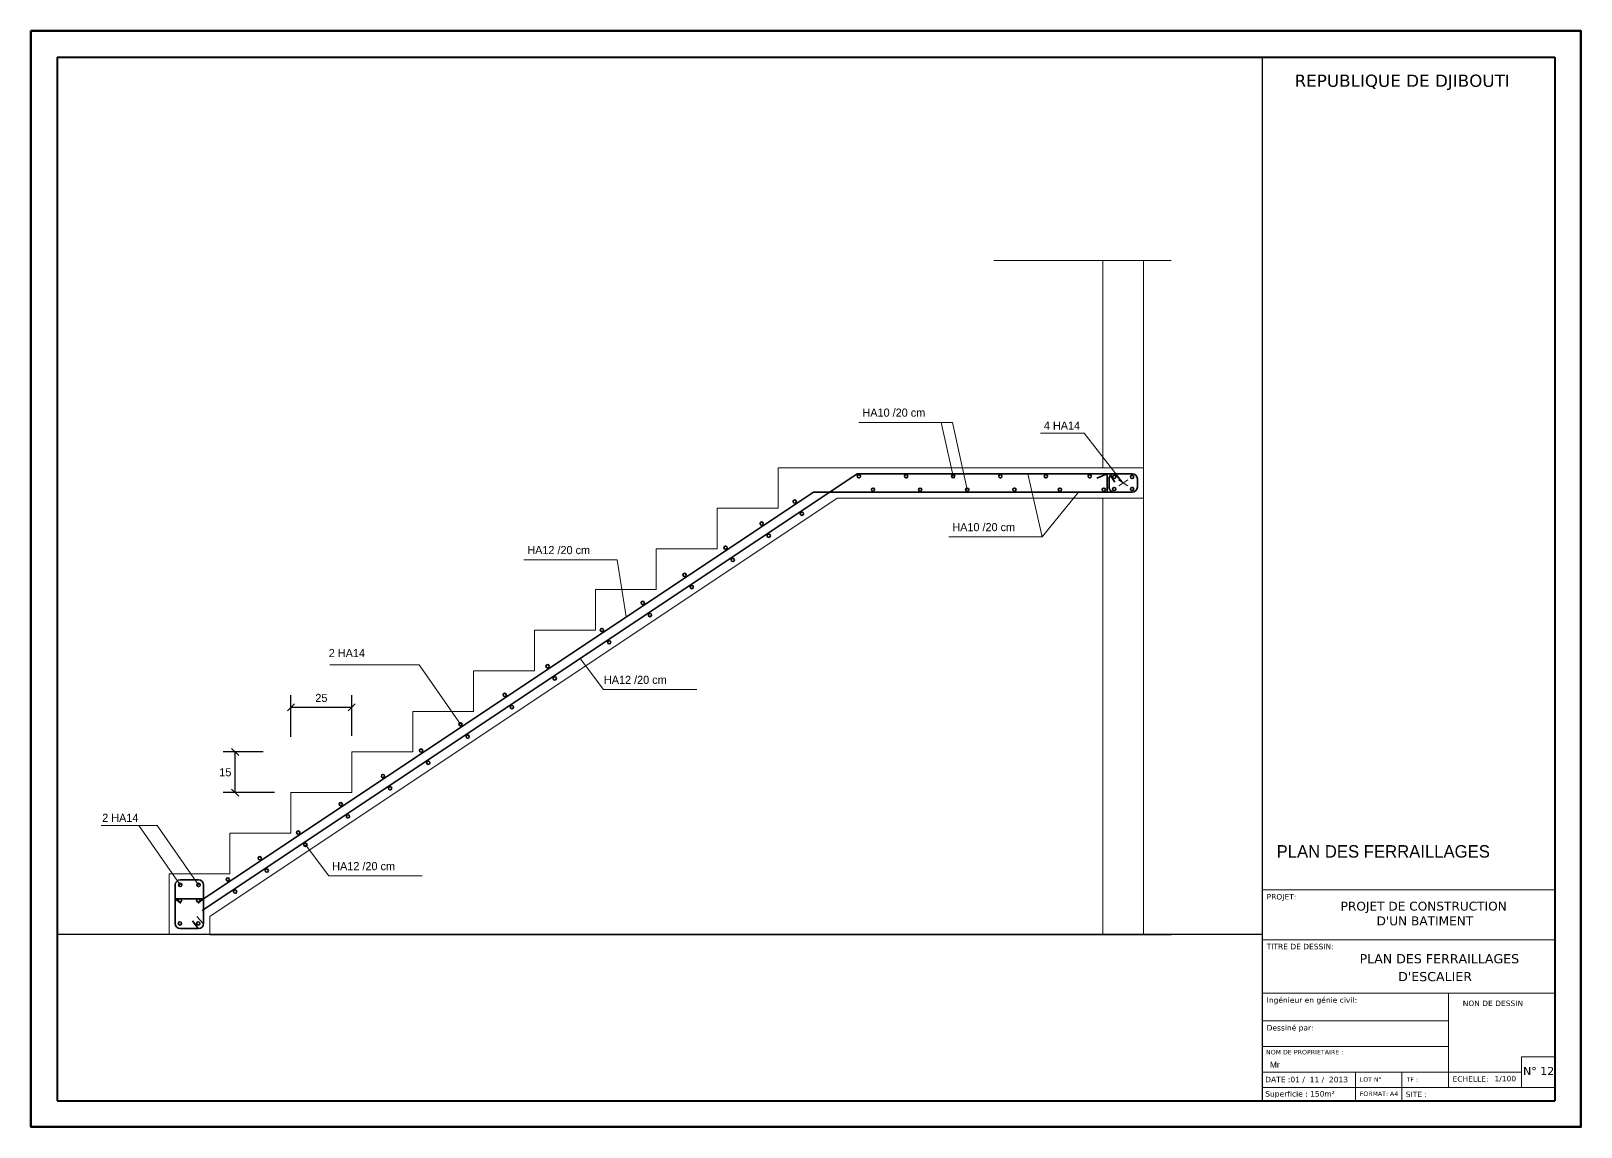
# Model space of a CAD drawing. Extents: x -110 to 3211, y -163 to 893.
# Drawn here: x 485.93 to 500.78, y -6.96 to 3.54 of the extents above; entities that cross this region are included whole.
import ezdxf

# ---------------------------------------------------------------- set-up
doc = ezdxf.new("R2010")
doc.units = 0
doc.header["$LTSCALE"] = 0.8
doc.header["$MEASUREMENT"] = 0
doc.layers.get('0').update_dxf_attribs({"color": 5, "linetype": 'CONTINUOUS'})
doc.layers.add('COMBLDG', color=7, linetype='CONTINUOUS')
doc.layers.add('Cotation', color=11, linetype='CONTINUOUS')
for name, color, linetype, lineweight in [('DET -FER', 7, 'CONTINUOUS', 13), ('DETAIL', 1, 'CONTINUOUS', 35), ('Layer1', 3, 'CONTINUOUS', 15)]:
    doc.layers.add(name, color=color, linetype=linetype, lineweight=lineweight)
doc.styles.add('style1', font='FTLTLT.TTF', dxfattribs={"width": 0.8, "height": 30})

# ---------------------------------------------------------------- blocks, each defined once
blk = doc.blocks.new('_OBLIQUE')
at = {"color": 0, "linetype": 'ByBlock'}
blk.add_line((-0.5, -0.5), (0.5, 0.5), dxfattribs=at)

msp = doc.modelspace()

# ---------------------------------------------------------------- linework, layer by layer
at = {"color": 5, "lineweight": 40}
for p, q in [((486.179, 3.293), (500.529, 3.293)), ((486.179, 3.293), (486.179, -6.707)), ((500.529, 3.293), (500.529, -6.707)), ((486.179, -6.707), (500.529, -6.707))]:
    msp.add_line(p, q, dxfattribs=at)
at = {"color": 5, "lineweight": 100}
msp.add_lwpolyline([(485.929, 3.543), (500.779, 3.543), (500.779, -6.957), (485.929, -6.957)], close=True, dxfattribs=at)
at = {"layer": 'COMBLDG', "color": 7, "lineweight": 30}
msp.add_line((497.729, -6.707), (497.729, 3.293), dxfattribs=at)
at = {"layer": 'COMBLDG', "color": 7, "lineweight": 9}
for p, q in [((497.729, -4.686, 0.088), (500.529, -4.686, -0.282)), ((497.729, -5.163, 0.088), (500.529, -5.163, -0.282)), ((497.729, -5.676, 0.088), (500.529, -5.676, -0.282)), ((499.508, -5.676, -0.147), (499.508, -6.58, -0.266)), ((497.729, -5.941, 0), (499.508, -5.941, -0.235)), ((497.729, -6.185, 0.088), (499.508, -6.185, -0.147)), ((500.209, -6.285, -0.533), (500.529, -6.285, -0.565)), ((500.209, -6.285, 0), (500.209, -6.58, 0)), ((497.729, -6.432), (500.209, -6.432, -0.25)), ((498.619, -6.432, 0.019), (498.619, -6.707, -0.017)), ((499.063, -6.707, 0), (499.063, -6.432, 0)), ((497.729, -6.58, 0), (500.529, -6.58))]:
    msp.add_line(p, q, dxfattribs=at)
at = {"layer": 'Cotation', "color": 7, "ltscale": 0.15}
for p, q in [((488.419, -3.218), (488.419, -2.819)), ((489.002, -3.208), (489.002, -2.819)), ((488.419, -2.936), (489.002, -2.936)), ((488.152, -3.364), (487.769, -3.364)), ((487.885, -3.753), (487.885, -3.364)), ((488.263, -3.753), (487.769, -3.753))]:
    msp.add_line(p, q, dxfattribs=at)
at = {"layer": 'DET -FER', "color": 7, "ltscale": 0.15}
for p, q in [((495.152, 1.343), (496.854, 1.343)), ((496.198, -0.641), (496.198, 1.343)), ((496.587, -5.114), (496.587, 1.343)), ((493.087, -1.03), (493.087, -0.641)), ((493.087, -0.641), (496.587, -0.641)), ((487.641, -4.941), (493.653, -0.933)), ((492.503, -1.419), (492.503, -1.03)), ((492.503, -1.03), (493.087, -1.03)), ((493.653, -0.933), (496.587, -0.933)), ((496.198, -1.03), (496.198, -0.933)), ((496.198, -0.933), (496.198, -5.114)), ((491.92, -1.808), (491.92, -1.419)), ((491.92, -1.419), (492.503, -1.419)), ((491.336, -2.197), (491.336, -1.808)), ((491.336, -1.808), (491.92, -1.808)), ((490.753, -2.586), (490.753, -2.197)), ((490.753, -2.197), (491.336, -2.197)), ((490.169, -2.975), (490.169, -2.586)), ((490.169, -2.586), (490.753, -2.586)), ((489.586, -3.364), (489.586, -2.975)), ((489.586, -2.975), (490.169, -2.975)), ((489.002, -3.753), (489.002, -3.364)), ((489.002, -3.364), (489.586, -3.364)), ((488.419, -4.142), (488.419, -3.753)), ((488.419, -3.753), (489.002, -3.753)), ((487.835, -4.531), (487.835, -4.142)), ((487.835, -4.142), (488.419, -4.142)), ((487.252, -5.114), (487.252, -4.531)), ((487.252, -4.531), (487.835, -4.531)), ((487.641, -5.114), (487.641, -4.941)), ((487.249, -5.114), (487.638, -5.114)), ((487.252, -5.114), (487.641, -5.114))]:
    msp.add_line(p, q, dxfattribs=at)
at = {"layer": 'DET -FER', "color": 3, "lineweight": 30, "ltscale": 0.15}
for p, q in [((497.729, -5.114), (486.179, -5.114)), ((487.641, -5.114), (496.854, -5.114, 0))]:
    msp.add_line(p, q, dxfattribs=at)
at = {"layer": 'DETAIL', "color": 7, "ltscale": 0.15}
for p, q in [((487.57, -4.882), (493.843, -0.7)), ((493.843, -0.7), (496.48, -0.7)), ((496.238, -0.7), (496.141, -0.742)), ((496.238, -0.875), (496.238, -0.7)), ((496.271, -0.714), (496.312, -0.779)), ((496.305, -0.7), (496.48, -0.7)), ((496.305, -0.7), (496.375, -0.766)), ((487.583, -4.77), (493.425, -0.875)), ((493.425, -0.875), (496.48, -0.875)), ((496.257, -0.826), (496.257, -0.748)), ((496.48, -0.875), (496.305, -0.875)), ((496.529, -0.748), (496.529, -0.826)), ((487.359, -4.589), (487.534, -4.589)), ((487.31, -5.007), (487.31, -4.638)), ((487.583, -4.638), (487.583, -5.007)), ((487.583, -4.77), (487.31, -4.77)), ((487.31, -4.77), (487.366, -4.814)), ((487.583, -4.77), (487.526, -4.814)), ((487.531, -5.056), (487.477, -4.982)), ((487.579, -5.007), (487.518, -4.941)), ((487.534, -5.056), (487.359, -5.056))]:
    msp.add_line(p, q, dxfattribs=at)
for centre in [(493.861, -0.723), (494.313, -0.723), (494.764, -0.723), (495.216, -0.723), (495.652, -0.723), (496.072, -0.723), (496.307, -0.729), (496.478, -0.729), (493.996, -0.851), (494.448, -0.851), (494.899, -0.851), (495.351, -0.851), (495.787, -0.851), (496.207, -0.851), (496.307, -0.845), (496.478, -0.845), (493.246, -0.965), (492.929, -1.176), (493.315, -1.082), (492.997, -1.293), (492.583, -1.407), (492.652, -1.524), (492.191, -1.668), (492.26, -1.785), (491.79, -1.936), (491.859, -2.053), (491.399, -2.196), (491.468, -2.313), (490.878, -2.543), (490.947, -2.66), (490.468, -2.817), (490.536, -2.934), (490.044, -3.099), (490.113, -3.217), (489.666, -3.351), (489.735, -3.468), (489.301, -3.595), (489.369, -3.712), (488.897, -3.864), (488.966, -3.981), (488.489, -4.136), (488.558, -4.253), (488.12, -4.382), (487.815, -4.585), (488.188, -4.5), (487.359, -4.638), (487.534, -4.638), (487.884, -4.702), (487.356, -4.786), (487.531, -4.786), (487.356, -5.007), (487.531, -5.007)]:
    msp.add_circle(centre, 0.0155, dxfattribs=at)
for centre, start, end in [((496.305, -0.748), 90, 180), ((496.48, -0.748), 0, 90), ((496.305, -0.826), 180, 270), ((496.48, -0.826), 270, 0), ((487.359, -4.638), 90, 180), ((487.534, -4.638), 0, 90), ((487.359, -5.007), 180, 270), ((487.534, -5.007), 270, 0)]:
    msp.add_arc(centre, 0.0486, start, end, dxfattribs=at)
at = {"layer": 'Layer1', "color": 7, "lineweight": 9, "ltscale": 0.15}
for p, q in [((494.756, -0.207), (493.861, -0.207)), ((496.348, -0.757), (496.436, -0.816)), ((496.438, -0.757), (496.351, -0.815)), ((495.616, -1.304), (494.721, -1.304)), ((491.545, -1.524), (490.65, -1.524)), ((491.413, -2.767), (491.19, -2.468)), ((489.647, -2.529), (488.793, -2.529)), ((492.307, -2.767), (491.413, -2.767)), ((487.137, -4.067), (486.6, -4.067)), ((488.781, -4.552), (488.558, -4.253)), ((489.676, -4.552), (488.781, -4.552))]:
    msp.add_line(p, q, dxfattribs=at)
at = {"layer": 'Layer1', "color": 7, "ltscale": 0.15}
for p, q in [((494.764, -0.723), (494.649, -0.207)), ((494.756, -0.207), (494.899, -0.851)), ((496.018, -0.309), (495.602, -0.309)), ((496.394, -0.788), (496.018, -0.309)), ((495.616, -1.304), (495.479, -0.7)), ((495.616, -1.304), (495.966, -0.875)), ((491.545, -1.524), (491.631, -2.071)), ((489.647, -2.529), (490.044, -3.099)), ((486.962, -4.067), (487.359, -4.638)), ((487.137, -4.067), (487.534, -4.638))]:
    msp.add_line(p, q, dxfattribs=at)

# ---------------------------------------------------------------- block references
at = {"layer": 'Cotation', "color": 7, "ltscale": 0.15, "zscale": 0.06807076452470029}
for p, xscale, yscale, rotation in [((488.419, -2.936), 0.06807076452332694, 0.06807076452332694, 180), ((487.885, -3.364), 0.06807076452241745, 0.06807076452241745, 90), ((487.885, -3.753), 0.06807076452241745, 0.06807076452241745, 270)]:
    msp.add_blockref('_OBLIQUE', p, dxfattribs=dict(at, xscale=xscale, yscale=yscale, rotation=rotation))
at = {"layer": 'Cotation', "color": 7, "ltscale": 0.15, "xscale": 0.06807076452332694, "yscale": 0.06807076452332694, "zscale": 0.06807076452470029}
msp.add_blockref('_OBLIQUE', (489.002, -2.936), dxfattribs=at)

# ---------------------------------------------------------------- texts
at = {"layer": 'COMBLDG', "color": 7, "lineweight": 9, "attachment_point": 1}
for s, insert, char_height, width in [('\\pi0.81068;{\\fVerdana|b0|i0|c0|p34;REPUBLIQUE DE DJIBOUTI}', (497.224, 3.125, -0.311), 0.1169, 3.76087), ('\\pi0.7076;PLAN DES FERRAILLAGES', (497.155, -4.257), 0.11955, 3.8461), ('{\\fVerdana|b0|i0|c0|p34;\\C55;PROJET:}', (497.767, -4.725, -0.074), 0.05245, 5.87522), ("\\pi0.7852;{\\fVerdana|b0|i0|c0|p34;PROJET DE CONSTRUCTION \\P\\pi1.1295;D'UN BATIMENT }", (497.691, -4.799, 0.301), 0.08466, 3.19274), ('{\\fVerdana|b0|i0|c0|p34;\\C55;TITRE DE DESSIN:}', (497.767, -5.202, -0.074), 0.05245, 5.87522), ('{\\fVerdana|b0|i0|c0|p34;PLAN DES FERRAILLAGES}', (498.658, -5.301, -0.049), 0.08787, 2.82671), ("{\\fVerdana|b0|i0|c0|p34;D'ESCALIER}", (499.027, -5.472, -0.049), 0.08787, 2.82671), ('{\\fVerdana|b0|i0|c0|p34;\\C55;Ingénieur en génie civil:}', (497.767, -5.715, -0.074), 0.05245, 5.87522), ('{\\fVerdana|b0|i0|c0|p34;NON DE DESSIN}', (499.646, -5.746, -0.239), 0.05245, 5.87522), ('{\\fVerdana|b0|i0|c0|p34;\\C55;Dessiné par:}', (497.767, -5.98, -0.161), 0.05245, 5.87522), ('{\\fVerdana|b0|i0|c0|p34;\\C55;NOM DE PROPRIETAIRE :}', (497.761, -6.218, -0.047), 0.04386, 4.91309), ('{\\fArial|b0|i0|c0|p34; \\fColonna MT|b0|i0|c0|p82; \\H1.143x;Mr }', (497.758, -6.33, -0.088), 0.05245, 5.87522), ('{\\fVerdana|b0|i0|c0|p34;N° 12}', (500.224, -6.382, -0.054), 0.07668, 8.58995), ('{\\fVerdana|b0|i0|c0|p34;DATE :01 /  11 /  2013}', (497.754, -6.476, -0.161), 0.05245, 5.87522), ('{\\fVerdana|b0|i0|c0|p34;LOT N° }', (498.66, -6.48, -0.114), 0.04326, 4.84569), ('{\\fVerdana|b0|i0|c0|p34;TF : }', (499.109, -6.48, -0.133), 0.04326, 4.84569), ('{\\fVerdana|b0|i0|c0|p34;ECHELLE:}', (499.548, -6.471, -0.334), 0.05245, 5.87522), ('{\\fVerdana|b0|i0|c0|p34;1/100}', (499.95, -6.467, -0.282), 0.05245, 5.87522), ('{\\fVerdana|b0|i0|c0|p34;Superficie : 150m²}', (497.754, -6.613, -0.16), 0.05245, 5.87522), ('{\\fVerdana|b0|i0|c0|p34;FORMAT: A4}', (498.66, -6.617, -0.132), 0.04326, 4.84569), ('{\\fVerdana|b0|i0|c0|p34;SITE : }', (499.1, -6.618, -0.161), 0.05245, 5.87522)]:
    msp.add_mtext(s, dxfattribs=dict(at, insert=insert, char_height=char_height, width=width))
at = {"layer": 'Cotation', "color": 7, "ltscale": 0.15, "char_height": 0.0778, "attachment_point": 5}
for s, insert in [('\\A1;25', (488.711, -2.847)), ('\\A1;15', (487.791, -3.559))]:
    msp.add_mtext(s, dxfattribs=dict(at, insert=insert))
at = {"layer": 'Layer1', "color": 7, "style": 'style1'}
for s, p in [(' HA10 /20 cm', (493.866, -0.152)), (' HA10 /20 cm', (494.727, -1.249)), (' HA12 /20 cm', (490.655, -1.469)), ('2 HA14', (488.782, -2.455)), ('HA12 /20 cm', (491.418, -2.712)), ('2 HA14', (486.611, -4.034)), (' HA12 /20 cm', (488.786, -4.497))]:
    msp.add_text(s, height=0.0778, dxfattribs=at).set_placement(p)
at = {"layer": 'Layer1', "color": 7, "ltscale": 0.15, "style": 'style1'}
msp.add_text('4 HA14', height=0.0778, dxfattribs=at).set_placement((495.633, -0.276))

doc.saveas('drawing.dxf')
